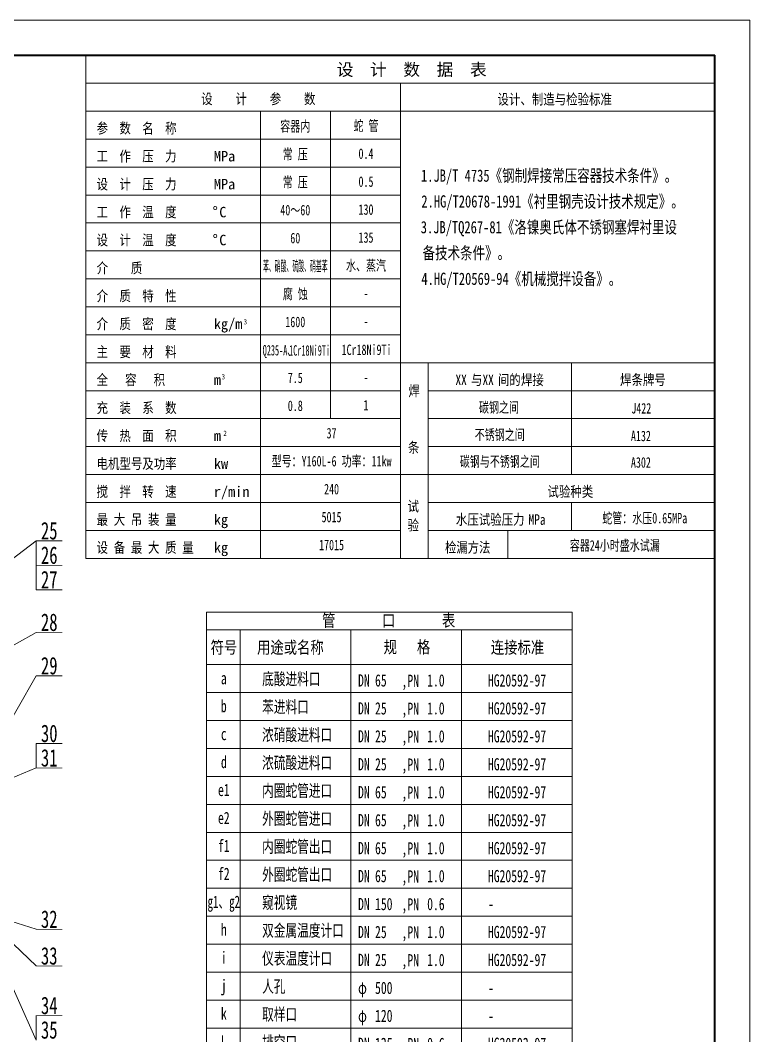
# Model space of a CAD drawing. Header units: millimetres. Extents: x 17368 to 100025, y -24769 to 12950.
# Drawn here: x 45687.2 to 45896, y -9011.9 to -8721.3 of the extents above; entities that cross this region are included whole.
import ezdxf
from ezdxf.enums import TextEntityAlignment as Align

# ---------------------------------------------------------------- set-up
doc = ezdxf.new("R2010")
doc.units = ezdxf.units.MM
doc.header["$LTSCALE"] = 2.8
doc.layers.get('0').update_dxf_attribs({"lineweight": 50})
for name, color, linetype, lineweight in [('5', 5, 'Continuous', 40), ('9', 3, 'Continuous', 15), ('d1', 3, 'Continuous', 15), ('dim', 7, 'Continuous', 15), ('xi', 4, 'Continuous', 15), ('细实线', 5, 'Continuous', 15)]:
    doc.layers.add(name, color=color, linetype=linetype, lineweight=lineweight)
doc.styles.add('1', font='SimSun.ttf', dxfattribs={"height": 5})
doc.styles.add('仿宋体', font='', dxfattribs={"width": 0.7, "height": 3.5})
doc.styles.add('样式 1', font='', dxfattribs={"width": 0.8, "height": 4})
doc.styles.add('样式 2', font='', dxfattribs={"width": 0.7})
doc.styles.get('仿宋体').set_extended_font_data('FangSong_GB2312')
doc.styles.get('样式 1').set_extended_font_data('FangSong_GB2312')
doc.styles.get('样式 2').set_extended_font_data('FangSong_GB2312')

# ---------------------------------------------------------------- blocks, each defined once
blk = doc.blocks.new('gkbt')
at = {"layer": '细实线', "color": 7}
for p, q in [((-104.7, 0), (0, 0)), ((0, 0), (0, -15)), ((-104.7, 0), (-104.7, -15)), ((0, -5), (-104.7, -5)), ((-95.04, -15), (-95.04, -5)), ((-63.36, -15), (-63.36, -5)), ((-31.68, -15), (-31.68, -5)), ((-104.7, -15), (0, -15))]:
    blk.add_line(p, q, dxfattribs=at)
at = {"layer": '细实线', "color": 7, "style": '样式 2', "width": 0.8}
for s, p in [('管       口       表', (-71.56, -4.11)), ('符号', (-103.48, -11.81)), ('用途或名称', (-90.19, -11.81)), ('规   格', (-53.95, -11.71)), ('连接标准', (-23.27, -11.81))]:
    blk.add_text(s, height=3.5, dxfattribs=at).set_placement(p)
blk = doc.blocks.new('gkbti')
at = {"layer": '细实线', "color": 7, "lineweight": 15}
blk.add_line((-104.7, 0), (0, 0), dxfattribs=at)
at = {"layer": '细实线', "color": 7}
for p, q in [((0, 0), (0, -8)), ((-104.7, -8), (-104.7, 0)), ((-95.04, -8), (-95.04, 0)), ((-63.36, -8), (-63.36, 0)), ((-31.68, -8), (-31.68, 0)), ((-104.7, -8), (0, -8))]:
    blk.add_line(p, q, dxfattribs=at)
at = {"color": 7, "style": '样式 1', "width": 0.7}
blk.add_attdef('符号', text='', height=3.5, dxfattribs=at).set_placement((-99.7, -5.6), align=Align.CENTER)
for tag, p in [('用途或名称', (-88.73, -5.82)), ('公称直径符号', (-61.27, -6.25)), ('公称尺寸', (-56.41, -6.25)), ('公称压力符号', (-48.83, -6.35)), ('公称压力', (-41.49, -6.25)), ('连接标准', (-24.09, -6.25))]:
    blk.add_attdef(tag, p, '', height=3.5, dxfattribs=at)

msp = doc.modelspace()

# ---------------------------------------------------------------- linework, layer by layer
at = {"layer": '5', "color": 7}
for p in [(45326.9977, -8731.338), (45885.9977, -9552.338)]:
    msp.add_line(p, (45885.9977, -8731.338), dxfattribs=at)
at = {"layer": '9', "color": 7}
for p in [(45301.9977, -8721.338), (45895.9977, -9562.338)]:
    msp.add_line(p, (45895.9977, -8721.338), dxfattribs=at)
at = {"layer": 'd1', "color": 7}
for p, q in [((45705.9977, -8731.338), (45705.9977, -8875.338)), ((45705.9977, -8731.338), (45885.9977, -8731.338)), ((45885.9977, -8875.338), (45885.9977, -8731.338)), ((45705.9977, -8739.338), (45885.9977, -8739.338)), ((45795.9977, -8739.338), (45795.9977, -8875.338)), ((45705.9977, -8747.338), (45885.9977, -8747.338)), ((45755.9977, -8747.338), (45755.9977, -8875.338)), ((45775.9977, -8747.338), (45775.9977, -8835.338)), ((45705.9977, -8755.338), (45795.9977, -8755.338)), ((45705.9977, -8763.338), (45795.9977, -8763.338)), ((45705.9977, -8771.338), (45795.9977, -8771.338)), ((45705.9977, -8779.338), (45795.9977, -8779.338)), ((45705.9977, -8787.338), (45795.9977, -8787.338)), ((45705.9977, -8795.338), (45795.9977, -8795.338)), ((45705.9977, -8803.338), (45795.9977, -8803.338)), ((45705.9977, -8811.338), (45795.9977, -8811.338)), ((45705.9977, -8819.338), (45795.9977, -8819.338)), ((45705.9977, -8819.338), (45795.9977, -8819.338)), ((45795.9977, -8819.338), (45885.9977, -8819.338)), ((45803.9977, -8819.338), (45803.9977, -8875.338)), ((45844.9977, -8819.338), (45844.9977, -8851.338)), ((45705.9977, -8827.338), (45795.9977, -8827.338)), ((45803.9977, -8827.338), (45885.9977, -8827.338)), ((45803.9977, -8827.338), (45885.9977, -8827.338)), ((45705.9977, -8835.338), (45795.92612, -8835.338)), ((45803.9977, -8835.338), (45885.9977, -8835.338)), ((45705.9977, -8843.338), (45795.9977, -8843.338)), ((45803.9977, -8843.338), (45885.9977, -8843.338)), ((45705.9977, -8851.338), (45795.9977, -8851.338)), ((45795.9977, -8851.338), (45844.9977, -8851.338)), ((45844.9977, -8851.338), (45885.9977, -8851.338)), ((45705.9977, -8859.338), (45795.9977, -8859.338)), ((45803.9977, -8859.338), (45844.9977, -8859.338)), ((45844.9977, -8859.338), (45844.9977, -8867.338)), ((45845.02408, -8859.338), (45885.9977, -8859.338)), ((45705.9977, -8867.338), (45795.9977, -8867.338)), ((45803.9977, -8867.338), (45885.9977, -8867.338)), ((45826.79287, -8867.338), (45826.79287, -8875.338)), ((45705.9977, -8875.338), (45795.9977, -8875.338)), ((45795.9977, -8875.338), (45885.9977, -8875.338))]:
    msp.add_line(p, q, dxfattribs=at)
at = {"layer": 'dim', "const_width": 0.225}
for points in [[(45699.2258, -8870.3201), (45691.7258, -8870.3201)], [(45699.2258, -8877.3201), (45691.7258, -8877.3201)], [(45699.2258, -8884.3201), (45691.7258, -8884.3201)], [(45699.2258, -8896.5119), (45691.7258, -8896.5119)], [(45699.2258, -8908.9515), (45691.7258, -8908.9515)], [(45699.2258, -8928.3148), (45691.7258, -8928.3148)], [(45699.2258, -8935.3148), (45691.7258, -8935.3148)], [(45699.2258, -8981.4859), (45691.7258, -8981.4859)], [(45699.2258, -8991.9911), (45691.7258, -8991.9911)], [(45699.2258, -9006.1867), (45691.7258, -9006.1867)]]:
    msp.add_lwpolyline(points, dxfattribs=at)
at = {"layer": '细实线', "lineweight": 15}
for p, q in [((45589.33742, -8947.93562), (45691.7258, -8870.3201)), ((45590.3516, -8953.14745), (45691.7258, -8896.5119)), ((45653.1256, -8976.27873), (45691.7258, -8908.9515)), ((45691.7258, -8928.3148), (45691.7258, -8935.3148)), ((45627.3921, -8961.8697), (45691.7258, -8935.3148)), ((45677.9552, -8978.768), (45691.7258, -8991.9911)), ((45678.51376, -8977.27804), (45691.7258, -8981.4859)), ((45677.31249, -8981.04984), (45691.7258, -9013.1867)), ((45691.7258, -9006.1867), (45691.7258, -9013.1867))]:
    msp.add_line(p, q, dxfattribs=at)
at = {"layer": '细实线'}
msp.add_line((45691.7258, -8884.3201), (45691.7258, -8870.3201), dxfattribs=at)

# ---------------------------------------------------------------- block references
msp.add_blockref('gkbt', (45845.15218, -8890.75409), dxfattribs=at)
for p, values in [((45845.15218, -8905.75417), {'公称直径符号': 'DN', '公称尺寸': '65', '符号': 'a', '连接标准': 'HG20592-97', '公称压力': '1.0', '用途或名称': '底酸进料口', '公称压力符号': ',PN'}), ((45845.15218, -8913.75421), {'公称直径符号': 'DN', '公称尺寸': '25', '符号': 'b', '连接标准': 'HG20592-97', '公称压力': '1.0', '用途或名称': '苯进料口', '公称压力符号': ',PN'}), ((45845.15218, -8921.75426), {'公称直径符号': 'DN', '公称尺寸': '25', '符号': 'c', '连接标准': 'HG20592-97', '公称压力': '1.0', '用途或名称': '浓硝酸进料口', '公称压力符号': ',PN'}), ((45845.15218, -8929.7543), {'公称直径符号': 'DN', '公称尺寸': '25', '符号': 'd', '连接标准': 'HG20592-97', '公称压力': '1.0', '用途或名称': '浓硫酸进料口', '公称压力符号': ',PN'}), ((45845.15218, -8937.75434), {'公称直径符号': 'DN', '公称尺寸': '65', '符号': 'e1', '连接标准': 'HG20592-97', '公称压力': '1.0', '用途或名称': '内圈蛇管进口', '公称压力符号': ',PN'}), ((45845.15218, -8945.75438), {'公称直径符号': 'DN', '公称尺寸': '65', '符号': 'e2', '连接标准': 'HG20592-97', '公称压力': '1.0', '用途或名称': '外圈蛇管进口', '公称压力符号': ',PN'}), ((45845.15218, -8953.75442), {'公称直径符号': 'DN', '公称尺寸': '65', '符号': 'f1', '连接标准': 'HG20592-97', '公称压力': '1.0', '用途或名称': '内圈蛇管出口', '公称压力符号': ',PN'}), ((45845.15218, -8961.75447), {'公称直径符号': 'DN', '公称尺寸': '65', '符号': 'f2', '连接标准': 'HG20592-97', '公称压力': '1.0', '用途或名称': '外圈蛇管出口', '公称压力符号': ',PN'}), ((45845.15218, -8977.75455), {'公称直径符号': 'DN', '公称尺寸': '25', '符号': 'h', '连接标准': 'HG20592-97', '公称压力': '1.0', '用途或名称': '双金属温度计口', '公称压力符号': ',PN'}), ((45845.15218, -8985.75459), {'公称直径符号': 'DN', '公称尺寸': '25', '符号': 'i', '连接标准': 'HG20592-97', '公称压力': '1.0', '用途或名称': '仪表温度计口', '公称压力符号': ',PN'}), ((45845.15218, -8993.75409), {'公称直径符号': 'φ', '公称尺寸': '500', '符号': 'j', '连接标准': '-', '用途或名称': '人孔'}), ((45845.15218, -9001.75409), {'公称直径符号': 'φ', '公称尺寸': '120', '符号': 'k', '连接标准': '-', '用途或名称': '取样口'}), ((45845.15218, -9009.75409), {'公称直径符号': 'DN', '公称尺寸': '125', '符号': 'L', '连接标准': 'HG20592-97', '公称压力': '0.6', '用途或名称': '排空口', '公称压力符号': ',PN'})]:
    msp.add_blockref('gkbti', p, dxfattribs=at).add_auto_attribs(values)
ref = msp.add_blockref('gkbti', (45845.15218, -8969.75451), dxfattribs=at)
ref.add_attrib('公称直径符号', 'DN', (45783.87897, -8976.00517), dxfattribs={"layer": '0', "color": 7, "height": 3.5, "style": '样式 1', "width": 0.7})
ref.add_attrib('公称尺寸', '150', (45788.74631, -8976.00517), dxfattribs={"layer": '0', "color": 7, "height": 3.5, "style": '样式 1', "width": 0.7})
ref.add_attrib('符号', 'g1、g2', dxfattribs={"layer": '0', "color": 7, "height": 3.5, "style": '样式 1', "width": 0.65}).set_placement((45745.45163, -8975.35489), align=Align.CENTER)
ref.add_attrib('连接标准', '-', (45821.06292, -8976.00517), dxfattribs={"layer": '0', "color": 7, "height": 3.5, "style": '样式 1', "width": 0.7})
ref.add_attrib('公称压力', '0.6', (45803.66555, -8976.00517), dxfattribs={"layer": '0', "color": 7, "height": 3.5, "style": '样式 1', "width": 0.7})
ref.add_attrib('用途或名称', '窥视镜', (45756.41895, -8975.57395), dxfattribs={"layer": '0', "color": 7, "height": 3.5, "style": '样式 1', "width": 0.7})
ref.add_attrib('公称压力符号', ',PN', (45796.32148, -8976.10591), dxfattribs={"layer": '0', "color": 7, "height": 3.5, "style": '样式 1', "width": 0.7})

# ---------------------------------------------------------------- texts
at = {"layer": 'd1', "color": 7, "style": '1', "width": 0.8}
for s, height, p in [('设    计    参    数', 3.0014568, (45738.98313, -8745.31851)), ('设计、制造与检验标准', 3.001457, (45823.80547, -8745.42944)), ('参  数  名  称', 3, (45709.03207, -8753.72078)), ('工  作  压  力', 3, (45709.03207, -8761.72078)), ('设  计  压  力 ', 3, (45709.03207, -8769.72078)), ('工  作  温  度', 3, (45709.03207, -8777.72078)), ('设  计  温  度', 3, (45709.03207, -8785.72078)), ('介    质', 3, (45709.03207, -8793.72078)), ('介  质  特  性', 3, (45709.03207, -8801.72078)), ('介  质  密  度   ', 3, (45709.03207, -8809.72078)), ('3', 1.5, (45751.13829, -8808.37446)), ('主  要  材  料', 3, (45709.03207, -8817.72078)), ('全   容   积', 3, (45709.03207, -8825.72078)), ('3', 1.5, (45744.83634, -8824.11363)), ('XX', 3, (45811.75161, -8825.72078)), ('与', 2.9688, (45816.22419, -8825.72078)), ('XX', 2.9688, (45819.51073, -8825.72078)), ('间的', 2.9688, (45823.9368, -8825.72078)), ('焊接', 3.001457, (45830.50988, -8825.72078)), ('焊条牌号', 3.001457, (45858.87297, -8825.72078)), ('焊', 3.00146, (45798.30534, -8828.883)), ('充  装  系  数', 3, (45709.03207, -8833.72078)), ('传  热  面  积      ', 3, (45709.03207, -8841.72078)), ('2', 1.5, (45745.33235, -8840.27064)), ('条', 3.00146, (45798.17753, -8845.08318)), ('电机型号及功率', 3, (45709.03207, -8849.72078)), ('搅  拌  转  速      ', 3, (45709.03207, -8857.72078)), ('试验种类', 3.001457, (45838.11317, -8857.72078)), ('试', 3.00146, (45798.05173, -8861.93046)), ('最 大 吊 装 量    ', 3, (45709.03207, -8865.72078)), ('水压试验压力', 3.001457, (45811.87982, -8865.72078)), ('MPa', 3.001457, (45832.66106, -8865.72078)), ('验', 3.00146, (45798.05173, -8867.338)), ('设 备 最 大 质 量  ', 3, (45709.03207, -8873.72078)), ('检漏方法', 2.970242, (45808.79062, -8873.68512))]:
    msp.add_text(s, height=height, dxfattribs=at).set_placement(p)
at = {"layer": 'd1', "color": 7, "style": '样式 1'}
for s, width, p in [('容器内', 0.7, (45765.91555, -8753.15615)), ('蛇 管', 0.7, (45786.1541, -8752.9938)), ('常 压', 0.7, (45765.91555, -8761.15615)), ('0.4', 0.7, (45786.1541, -8760.9938)), ('常 压', 0.7, (45765.91555, -8769.15615)), ('0.5', 0.7, (45786.1541, -8768.9938)), ('40～60', 0.7, (45765.91555, -8777.15615)), ('130', 0.7, (45786.1541, -8776.9938)), ('135', 0.7, (45786.1541, -8784.9938)), ('60', 0.7, (45765.91555, -8785.15615)), ('苯、硝酸、硫酸、硝基苯', 0.4, (45765.91555, -8793.15615)), ('水、蒸汽', 0.7, (45786.1541, -8792.9938)), ('腐 蚀', 0.7, (45765.91555, -8801.15615)), ('-', 0.7, (45786.1541, -8800.9938)), ('1600', 0.7, (45765.91555, -8809.15615)), ('-', 0.7, (45786.1541, -8808.9938)), ('1Cr18Ni9Ti', 0.7, (45786.3124, -8817.13)), ('Q235-A、', 0.5, (45761.15559, -8817.26199)), ('1Cr18Ni9Ti', 0.5, (45770.00418, -8817.31683)), ('7.5', 0.7, (45765.91555, -8825.15615)), ('-', 0.7, (45786.1541, -8824.9938)), ('0.8', 0.7, (45765.91555, -8833.15615)), ('1', 0.7, (45786.1541, -8832.9938)), ('碳钢之间', 0.7, (45824.2088, -8833.6109)), ('J422', 0.7, (45864.9651, -8833.8723)), ('37', 0.7, (45776.2923, -8840.9938)), ('不锈钢之间', 0.7, (45824.454, -8841.4517)), ('A132', 0.7, (45864.8549, -8841.7861)), ('型号：Y160L-6 功率：11kw', 0.7, (45776.2923, -8848.9938)), ('碳钢与不锈钢之间', 0.7, (45824.4735, -8849.0992)), ('A302', 0.7, (45864.8549, -8849.3701)), ('240', 0.7, (45776.2923, -8856.9938)), ('5015', 0.7, (45776.2923, -8864.9938)), ('蛇管：水压0.65MPa', 0.7, (45865.93452, -8865.30344)), ('17015', 0.7, (45776.2923, -8872.9938)), ('容器24小时盛水试漏', 0.7, (45857.372, -8873.1315))]:
    msp.add_text(s, height=3, dxfattribs=dict(at, width=width)).set_placement(p, align=Align.CENTER)
at = {"layer": 'd1', "color": 7, "style": '1'}
for s, p in [('MPa', (45742.5975, -8761.72078)), ('MPa', (45742.5975, -8769.72078)), ('%%d', (45742.24113, -8777.60698)), ('C', (45744.14956, -8777.72078)), ('%%d', (45742.24113, -8785.60698)), ('C', (45744.14956, -8785.72078)), ('kg/m', (45742.5975, -8809.72078)), ('m', (45742.5975, -8825.72078)), ('m', (45742.5975, -8841.72078)), ('kw', (45742.5975, -8849.72078)), ('r/min', (45742.5975, -8857.72078)), ('kg', (45742.5975, -8865.72078)), ('kg', (45742.5975, -8873.72078))]:
    msp.add_text(s, height=3, dxfattribs=at).set_placement(p)
at = {"layer": 'd1', "color": 7, "insert": (45777.78337, -8733.69247), "char_height": 3.5, "width": 67.608539, "attachment_point": 1, "style": '1'}
msp.add_mtext('设  计  数  据  表', dxfattribs=at)
at = {"layer": 'dim', "style": '仿宋体', "width": 0.7}
for s, p in [('25', (45695.4758, -8869.91383)), ('26', (45695.4758, -8876.91383)), ('27', (45695.4758, -8883.91383)), ('28', (45695.4758, -8896.10563)), ('29', (45695.4758, -8908.54522)), ('30', (45695.4758, -8927.90853)), ('31', (45695.4758, -8934.90853)), ('32', (45695.4758, -8981.07963)), ('33', (45695.4758, -8991.58482)), ('34', (45695.4758, -9005.78043)), ('35', (45695.4758, -9012.78043))]:
    msp.add_text(s, height=5, dxfattribs=at).set_placement(p, align=Align.CENTER)
at = {"layer": 'xi', "color": 7, "lineweight": 15, "style": '样式 1', "width": 0.75}
for s, p in [('1.JB/T 4735《钢制焊接常压容器技术条件》。', (45801.89676, -8767.53494)), ('2.HG/T20678-1991《衬里钢壳设计技术规定》。', (45802.00054, -8774.91512)), ('3.JB/TQ267-81《洛镍奥氏体不锈钢塞焊衬里设', (45801.82757, -8782.2953)), ('备技术条件》。', (45802.34649, -8789.67548)), ('4.HG/T20569-94《机械搅拌设备》。', (45802.01784, -8797.05566))]:
    msp.add_text(s, height=3.5, dxfattribs=at).set_placement(p)

doc.saveas('drawing.dxf')
